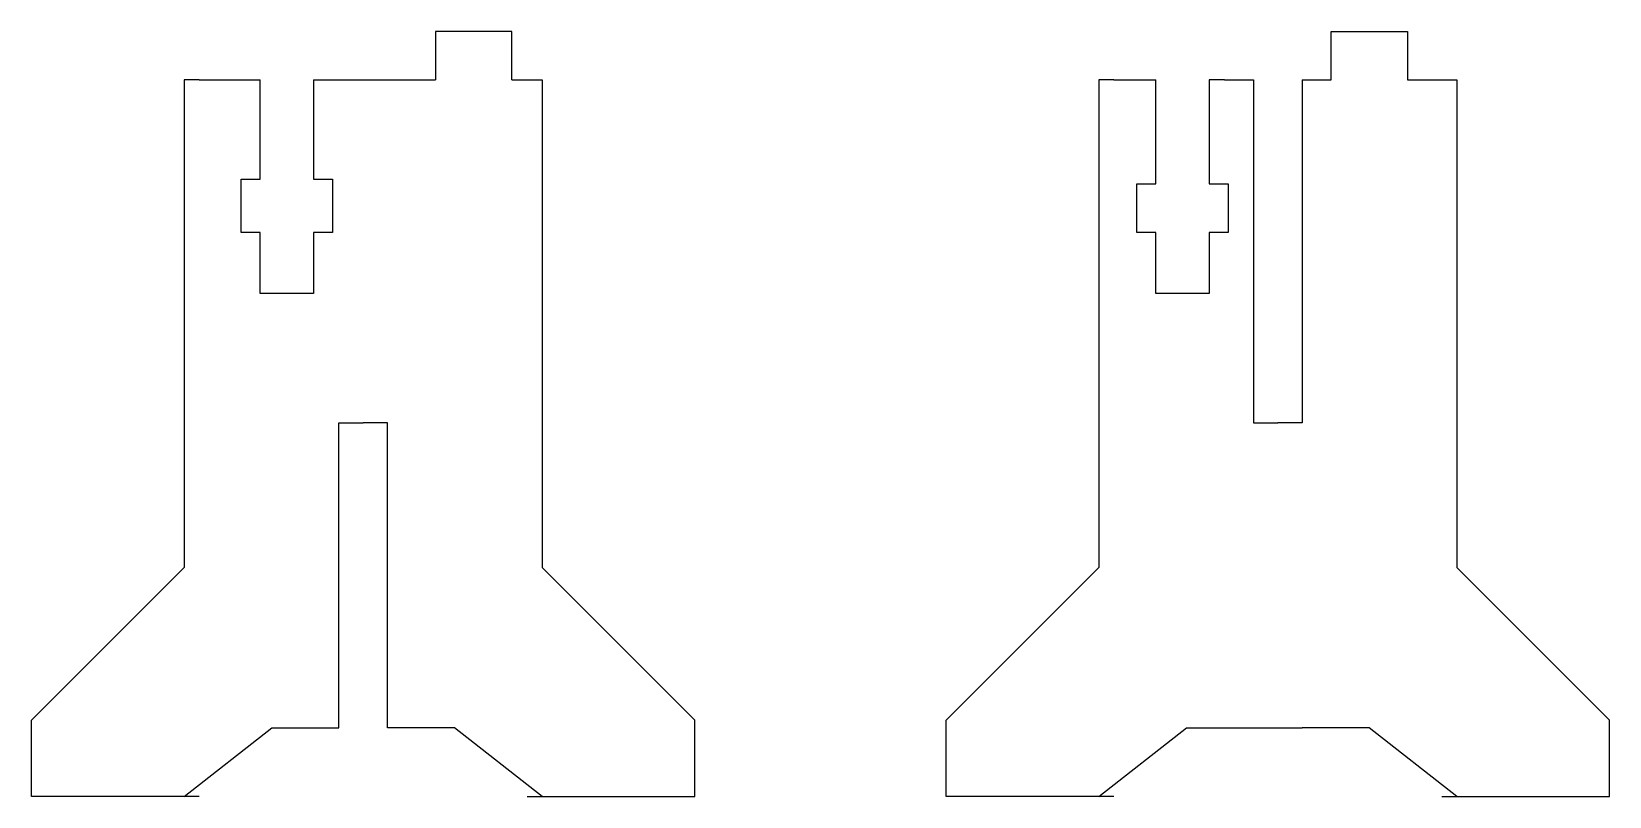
# Model space of a CAD drawing. Header units: millimetres. Extents: x -22 to 82, y -24 to 27.
import ezdxf

# ---------------------------------------------------------------- set-up
doc = ezdxf.new("R2010")
doc.units = ezdxf.units.MM
doc.layers.get('0').update_dxf_attribs({"linetype": 'CONTINUOUS'})

msp = doc.modelspace()

# ---------------------------------------------------------------- linework, layer by layer
for p, q in [((9.75, 26.68), (4.75, 26.68)), ((4.75, 26.68), (4.75, 23.5)), ((9.75, 23.5), (9.75, 26.68)), ((63.5, 26.68), (68.5, 26.68)), ((63.5, 23.5), (63.5, 26.68)), ((68.5, 26.68), (68.5, 23.5)), ((-11.75, 23.5), (-11.75, -8.49)), ((-10.75, 23.5), (-11.75, 23.5)), ((-10.75, 23.5), (-6.75, 23.5)), ((-6.75, 17), (-6.75, 23.5)), ((-3.25, 23.5), (-3.25, 17)), ((-3.25, 23.5), (3.25, 23.5)), ((3.25, 23.5), (4.75, 23.5)), ((9.75, 23.5), (10.75, 23.5)), ((10.75, 23.5), (11.75, 23.5)), ((11.75, 23.5), (11.75, -8.49)), ((49.25, 23.5), (48.25, 23.5)), ((48.25, 23.5), (48.25, -8.49)), ((49.25, 23.5), (52, 23.5)), ((52, 16.68), (52, 23.5)), ((56.5, 23.5), (55.5, 23.5)), ((55.5, 23.5), (55.5, 16.68)), ((56.5, 23.5), (58.41, 23.5)), ((56.5, 23.5), (56.75, 23.5)), ((58.41, 23.5), (58.41, 1)), ((61.59, 23.5), (61.59, 1)), ((61.59, 23.5), (63.5, 23.5)), ((68.5, 23.5), (70.75, 23.5)), ((70.75, 23.5), (71.75, 23.5)), ((71.75, 23.5), (71.75, -8.49)), ((-8, 13.5), (-8, 17)), ((-8, 17), (-6.75, 17)), ((-3.25, 17), (-2, 17)), ((-2, 17), (-2, 13.5)), ((50.75, 13.5), (50.75, 16.68)), ((50.75, 16.68), (52, 16.68)), ((55.5, 16.68), (56.75, 16.68)), ((56.75, 16.68), (56.75, 13.5)), ((-6.75, 13.5), (-8, 13.5)), ((-6.75, 9.5), (-6.75, 13.5)), ((-3.25, 13.5), (-3.25, 9.5)), ((-2, 13.5), (-3.25, 13.5)), ((52, 13.5), (50.75, 13.5)), ((52, 9.5), (52, 13.5)), ((55.5, 13.5), (55.5, 9.5)), ((56.75, 13.5), (55.5, 13.5)), ((-3.25, 9.5), (-6.75, 9.5)), ((55.5, 9.5), (52, 9.5)), ((-1.59, -19), (-1.59, 1)), ((-1.59, 1), (0, 1)), ((1.59, 1), (0, 1)), ((1.59, -19), (1.59, 1)), ((58.41, 1), (60, 1)), ((61.59, 1), (60, 1)), ((-21.75, -18.5), (-11.75, -8.49)), ((21.75, -18.5), (11.75, -8.49)), ((38.25, -18.5), (48.25, -8.49)), ((81.75, -18.5), (71.75, -8.49)), ((-21.75, -23.5), (-21.75, -18.5)), ((21.75, -23.5), (21.75, -18.5)), ((38.25, -23.5), (38.25, -18.5)), ((81.75, -23.5), (81.75, -18.5)), ((-11.75, -23.5), (-6, -19)), ((-6, -19), (-1.59, -19)), ((6, -19), (1.59, -19)), ((11.75, -23.5), (6, -19)), ((48.25, -23.5), (54, -19)), ((54, -19), (58.41, -19)), ((58.41, -19), (61.59, -19)), ((66, -19), (61.59, -19)), ((71.75, -23.5), (66, -19)), ((-11.75, -23.5), (-21.75, -23.5)), ((-10.75, -23.5), (-11.75, -23.5)), ((10.75, -23.5), (11.75, -23.5)), ((11.75, -23.5), (21.75, -23.5)), ((48.25, -23.5), (38.25, -23.5)), ((49.25, -23.5), (48.25, -23.5)), ((70.75, -23.5), (71.75, -23.5)), ((71.75, -23.5), (81.75, -23.5))]:
    msp.add_line(p, q)

doc.saveas('drawing.dxf')
